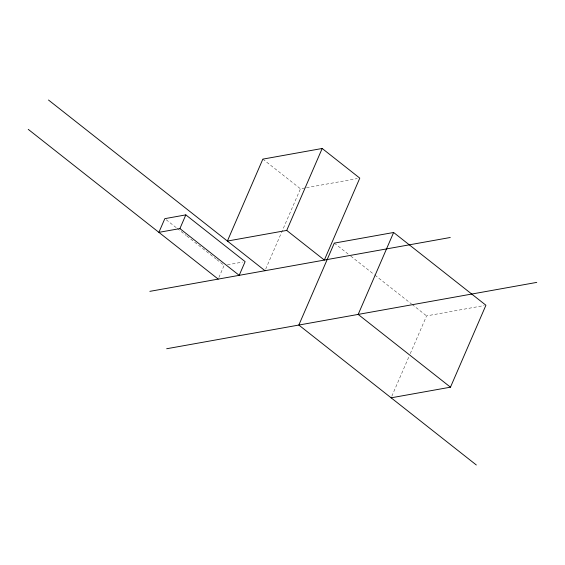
<?xml version="1.0" encoding="UTF-8"?>
<svg xmlns="http://www.w3.org/2000/svg" width="565" height="565" viewBox="0 0 565 565"><rect width="100%" height="100%" fill="white"/><g stroke="black" fill="none" stroke-linecap="round" stroke-linejoin="round"><path stroke-width="0.42" stroke-dasharray="2.83 2.12" d="M218.888 277.493L224.121 265.402L216.536 259.42M265.691 269.102L300.453 188.774L305.616 187.848M391.827 396.213L408.862 356.854M410.254 353.641L426.589 315.884L484.205 305.552M306.477 187.693L357.214 178.597M227.483 264.794L242.604 262.082M262.845 159.125L300.453 188.774M334.289 243.12L348.068 253.982M350.823 256.15L374.242 274.611M374.934 275.155L411.44 303.935M412.125 304.478L426.589 315.884M166.202 219.743L176.548 227.893M177.233 228.437L186.196 235.506M186.888 236.05L215.844 258.876"/><path stroke-width="0.85" d="M179.903 228.592L185.829 214.884L245.125 261.63L239.2 275.339L179.903 228.592L158.892 232.356L164.825 218.655L185.829 214.884M286.723 230.421L322.184 148.482L359.792 178.137L324.338 260.07L286.723 230.421L227.384 241.057L262.845 159.125L322.184 148.482M393.628 232.483L358.175 314.415L450.475 387.18L485.928 305.241L393.628 232.483L334.289 243.12L298.836 325.052L476.323 464.981M149.852 291.356L450.27 237.491M166.675 348.746L536.75 282.394M391.135 397.817L450.475 387.18M48.491 100.019L264.999 270.706M28.25 129.357L218.189 279.103"/></g></svg>
